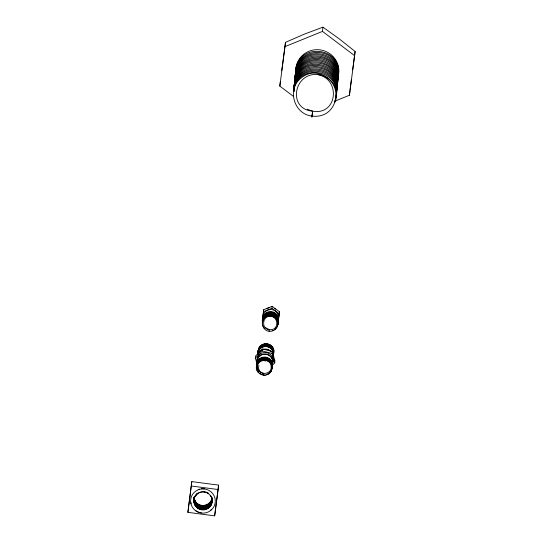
<?xml version="1.0" encoding="UTF-8"?>
<svg xmlns="http://www.w3.org/2000/svg" width="543" height="543" viewBox="0 0 543 543"><rect width="100%" height="100%" fill="white"/><g stroke="black" fill="none" stroke-linecap="round" stroke-linejoin="round"><path stroke-width="0.81" d="M187.885 512.341L191.815 481.607L218.591 485.123L218.137 489.528L214.655 515.85L187.885 512.341L191.815 481.607M214.655 515.85L218.591 485.123M293.261 96.247L279.842 86.113L280.283 81.857M279.842 86.113L285.503 42.34L304.27 34.175L322.922 27.15L339.076 38.743L355.115 51.476L349.454 95.242L334.644 101.256M257.165 364.299L255.353 357.993L255.556 356.032L262.52 349.013L272.206 351.457L274.921 360.925L274.724 362.88L272.396 365.222M257.185 358.455L257.321 357.151M262.493 318.687L262.289 320.648L263.681 309.741L272.152 306.3L279.448 311.804L278.064 322.718L279.448 311.804M263.681 309.741L263.477 311.696L271.948 308.254L279.245 313.766M255.353 357.993L262.317 350.975L262.52 349.013M271.948 308.254L272.152 306.3M274.724 362.88L272.002 353.418L272.206 351.457M272.124 368.011L273.496 356.934A8.104 7.969 5.9 0 0 272.355 352.964M354.681 55.725L322.481 31.406L322.922 27.15M349.454 95.242L349.896 90.986M311.865 117.234L312.653 111.179L307.175 109.218M281.729 70.828L285.503 42.34M349.997 90.199L351.341 79.964M272.084 368.432C271.67 372.661 267.461 375.817 263.294 375.213L263.545 373.333C259.927 372.912 257.47 368.785 258.936 365.432M265.133 361.299L265.296 360.05C268.69 360.498 271.568 363.247 272.057 366.647M353.764 61.624L355.115 51.476M352.678 69.843L353.656 62.445M277.901 324.368C277.595 328.685 273.326 331.943 269.09 331.305L269.328 329.533L266.559 328.366L265.493 327.293M317.492 74.534C345.457 78.199 339.911 119.752 311.987 116.059L312.653 111.179C337.631 115.679 340.997 78.728 317.492 74.534C293.729 72.511 287.328 109.068 312.653 111.179M212.035 497.463L211.478 499.75A9.183 9.027 5.9 0 1 194 498.65M294.598 80.154C298.623 51.51 343.312 58.549 336.952 87.172M293.505 90.722C297.53 62.085 342.219 69.124 335.859 97.747M262.568 320.418C262.873 311.472 277.222 310.922 278.159 319.82M262.344 322.549C262.656 313.603 276.998 313.053 277.935 321.951M194.034 498.264L194.448 496.75M193.926 499.329L194.564 496.845L197.442 493.146M256.764 364.373C257.484 352.706 276.577 357.301 271.799 368.025M256.696 365.011C256.839 357.016 268.934 354.973 271.765 362.371M256.54 366.505C256.635 358.516 268.799 356.459 271.609 363.858M273.421 353.921L273.747 352.305M273.353 354.559L273.658 353.16M273.197 356.052L273.529 354.436M212.218 499.16C210.779 507.562 197.822 508.445 194.903 500.544M212.354 499.051C211.56 509.449 194.869 509.253 194.218 498.915M212.333 499.261C211.879 508.418 197.917 510.298 194.774 501.827M212.265 499.899C211.736 510.332 195.052 510.488 194.089 500.191M211.526 503.429L212.198 498.983M212.116 501.393C211.661 510.542 197.7 512.422 194.557 503.952M258.21 350.378C259.282 340.42 275.62 342.463 273.726 352.522M258.142 351.016L258.712 348.654M258.074 351.654C258.4 343.773 270.414 342.097 273.102 349.4M258.013 352.292C258.332 344.411 270.346 342.735 273.041 350.038M258.516 350.574L257.945 353.934M337.97 76.882C344.941 47.112 297.421 41.01 295.691 71.174M338.106 77.113C342.993 45.293 293.485 43.739 295.568 75.647M337.984 78.287C343.434 48.103 295.46 44.329 295.446 74.724M337.502 80.785C344.71 49.847 295.928 44.478 295.324 75.898M337.563 81.301C344.065 51.775 297.184 45.863 295.202 75.674M337.441 82.475C343.393 49.827 292.243 48.191 295.087 81.05M337.502 82.984C342.389 51.164 292.874 49.61 294.964 81.525M336.898 86.663C344.086 56.207 296.268 50.187 294.72 81.077M337.013 87.681C341.9 55.868 292.392 54.314 294.476 86.222M336.891 88.862C342.348 58.671 294.367 54.904 294.354 85.299M336.409 91.36C343.597 60.904 295.779 54.884 294.231 85.774M336.47 91.869C342.972 62.35 296.091 56.438 294.109 86.249M336.348 93.05C342.3 60.402 291.15 58.766 293.994 91.618M336.409 93.559C341.805 62.397 292.127 60.056 293.872 91.394M335.805 97.231C342.993 66.782 295.175 60.762 293.627 91.645M334.956 101.059L335.499 99.07M334.841 102.24C343.733 82.998 317.485 64.217 301.636 77.683C286.5 88.312 293.709 114.329 311.987 116.059M277.772 322.461C282.238 309.992 260.911 308.18 262.697 321.171M277.683 323.316L278.247 320.961M277.853 323.2C282.163 310.65 261.366 308.356 262.568 321.429M277.812 323.628C281.07 314.567 266.348 309.551 263.09 318.456M277.724 324.483L278.03 323.092M277.419 325.868C281.084 318.687 271.676 310.996 265.473 316.114C260.056 320.234 261.869 330.524 269.09 331.305M271.731 368.663L272.301 366.308M271.71 368.873L272.321 364.088M272.152 367.794L271.581 370.156L269.118 373.292M263.179 317.607C265.792 310.494 277.412 311.804 278.199 319.399M262.961 319.739C265.568 312.619 277.188 313.935 277.982 321.524M262.873 320.587C265.921 312.239 279.747 315.985 277.853 324.795M257.307 362.215C259.954 355.007 271.833 356.561 272.301 364.305M257.246 362.853C259.887 355.645 271.765 357.206 272.233 364.944M257.226 363.063C259.568 356.866 269.308 356.826 271.697 363.009M257.158 363.701C259.534 356.351 271.446 357.701 272.186 365.371M257.111 364.129C259.751 357.009 271.357 358.421 272.124 366.009M257.07 364.557C259.445 357.118 271.636 358.611 272.077 366.43M194.543 497.055L197.421 493.356M258.692 348.871C260.83 342.45 270.835 342.511 273.17 348.762M258.665 349.081C261.373 341.873 273.224 343.638 273.638 351.355M258.604 349.719C261.034 342.361 272.925 343.923 273.618 351.565M258.556 350.147C261.258 343.027 272.837 344.642 273.55 352.203M258.536 350.357C261.244 343.149 273.088 344.914 273.502 352.631M258.488 350.785C260.633 344.371 270.638 344.432 272.973 350.676M258.468 351.002C261.169 343.875 272.749 345.491 273.462 353.052M271.161 370.17L271.67 369.301M270.604 371.46L271.643 369.518M270.584 371.67L271.093 370.808M271.561 370.367L269.097 373.509L266.341 374.758M211.851 500.239C208.96 508.771 195.134 506.965 194.306 498.06M211.79 500.877C208.621 509.259 194.835 507.25 194.285 498.27M211.763 501.087C208.607 509.388 195.086 507.522 194.238 498.698M211.702 501.725C208.539 510.026 195.025 508.16 194.177 499.336M211.655 502.153C208.763 510.691 194.93 508.879 194.109 499.974M211.587 502.791C208.79 510.02 197.428 509.877 194.686 502.675M211.566 503.008C208.397 511.391 194.618 509.382 194.061 500.402M211.546 503.218C208.994 510.664 197.36 510.583 194.618 503.313M211.499 503.646C208.336 512.029 194.55 510.02 194 501.04M211.478 503.856C208.322 512.158 194.801 510.291 193.953 501.467M277.371 326.295L274.914 329.418M258.285 360.891C262.14 355.529 271.575 357.905 272.274 364.516M258.176 361.957C262.052 356.52 271.717 359.038 272.145 365.792M258.088 362.805C261.482 358.19 269.423 359.154 271.548 364.496M259.71 347.14C263.613 341.791 273.02 344.323 273.679 350.927M259.622 347.988C263.552 342.572 273.177 345.246 273.57 351.993M259.506 349.054C264.013 342.803 274.962 347.472 273.462 355.074M269.145 373.082L269.864 372.376M210.664 502.255L206.91 505.058L202.22 505.635M210.555 503.32C206.537 508.689 197.292 507.42 194.842 501.189M210.467 504.169C205.064 511.601 192.12 505.811 194.19 496.77M210.358 505.234C205.79 511.465 194.815 508.533 194.021 500.829M210.535 510.345L211.668 509.232M261.522 345.511C266.694 340.699 275.647 346.828 273.618 353.581M267.353 374.29L268.235 373.794M285.061 46.596L322.481 31.406M198.222 489.589L199.776 489.175M272.165 330.653L273.149 330.402M271.086 316.25C261.543 315.096 260.911 330.897 270.781 329.696C278.797 329.682 278.688 317.18 271.086 316.25C274.473 316.678 277.358 319.406 277.846 322.807M201.338 488.768L204.568 488.768M263.314 374.996L265.357 375.009M191.36 486.012L218.137 489.528M262.317 350.975L272.002 353.418M201.378 512.911L198.256 512.076L195.46 510.481M261.339 374.466L262.33 374.731M263.294 375.213C245.755 370.048 265.995 347.052 272.213 365.154M201.799 509.68C196.518 509.049 192.928 503.619 194.014 498.474M267 343.604L270.543 345.396L272.111 347.527M206.496 492.168L208.566 493.336M208.546 493.553C202.573 488.686 192.609 494.198 193.912 501.895M259.588 373.231L260.477 373.74M259.568 373.448L260.457 373.957M263.946 327.87L264.665 328.59M210.664 495.664L211.465 497.015M210.243 495.202L211.437 497.225L212.069 501.813M257.654 370.713L256.88 368.86M257.117 370.048L258.142 371.799M258.122 372.016L256.567 368.31M263.436 326.988L262.656 325.128M278.07 320.675C276.862 310.555 260.484 313.325 262.479 323.295M211.716 497.34L212.13 498.841M211.485 496.797L212.089 499.268M190.736 502.194L191.136 503.938M256.812 365.968L257.077 366.946M256.9 368.649L257.165 369.62M337.739 82.835C340.861 53.295 294.815 51.123 294.842 80.602M336.646 93.41C339.769 63.87 293.722 61.698 293.749 91.17M272.097 366.22L272.063 368.649M258.19 350.588L258.19 352.59M258.163 350.798L258.081 353.656M258.054 351.864L257.993 354.504A7.833 7.697 5.9 0 1 258.556 353.235M212.109 499.058L212.089 501.603M273.591 351.776L273.509 354.647M256.805 363.946L256.764 366.396M256.737 364.591L256.696 367.034M194.258 496.92L194.265 498.488M194.123 497.415L194.041 500.619M257.138 367.007A7.833 7.697 5.9 0 1 265.052 357.016A7.833 7.697 5.9 0 1 271.738 367.882M272.423 363.729A8.104 7.969 5.9 0 0 265.982 352.529A8.104 7.969 5.9 0 0 257.083 361.903A7.833 7.697 5.9 0 1 265.805 354.253A7.833 7.697 5.9 0 1 272.477 363.817M257.857 354.538A7.833 7.697 5.9 0 1 266.47 346.556A7.833 7.697 5.9 0 1 273.272 356.133M258.916 352.672A7.833 7.697 5.9 0 1 260.816 350.758M267.312 349.563A7.833 7.697 5.9 0 1 268.602 350.004M269.796 350.663A7.833 7.697 5.9 0 1 270.855 351.518M257.09 364.041A8.104 7.969 5.9 0 1 263.722 354.009A8.104 7.969 5.9 0 1 272.986 361.814M257.742 354.375A8.104 7.969 5.9 0 1 262.52 349.556M263.185 349.346A8.104 7.969 5.9 0 1 271.045 351.328M278.79 314.926A7.833 7.697 5.9 0 1 278.206 318.205M263.504 317.553A7.833 7.697 5.9 0 1 263.498 312.917M266.749 308.75A7.833 7.697 5.9 0 1 269.267 307.725M274.575 308.424A7.833 7.697 5.9 0 1 275.729 309.143M263.009 318.198A7.833 7.697 5.9 0 1 270.753 309.503A7.833 7.697 5.9 0 1 278.532 318.225M263.097 321.504A7.833 7.697 5.9 0 1 270.889 311.506A7.833 7.697 5.9 0 1 277.799 322.162M295.663 70.481A21.605 21.245 5.9 0 1 320.044 49.861A21.605 21.245 5.9 0 1 338.235 76.068M271.208 366.796C271.907 374.867 258.624 375.817 257.667 368.093C255.957 358.957 271.133 357.335 271.208 366.796M204.738 492.073L202.349 491.924A9.183 9.027 5.9 0 0 201.277 509.796L203.666 509.938A9.183 9.027 5.9 0 0 204.738 492.073M195.453 510.624A12.346 12.143 5.9 0 0 215.198 502.608A12.346 12.143 5.9 0 0 198.209 489.772A12.346 12.143 5.9 0 0 195.453 510.624"/></g></svg>
